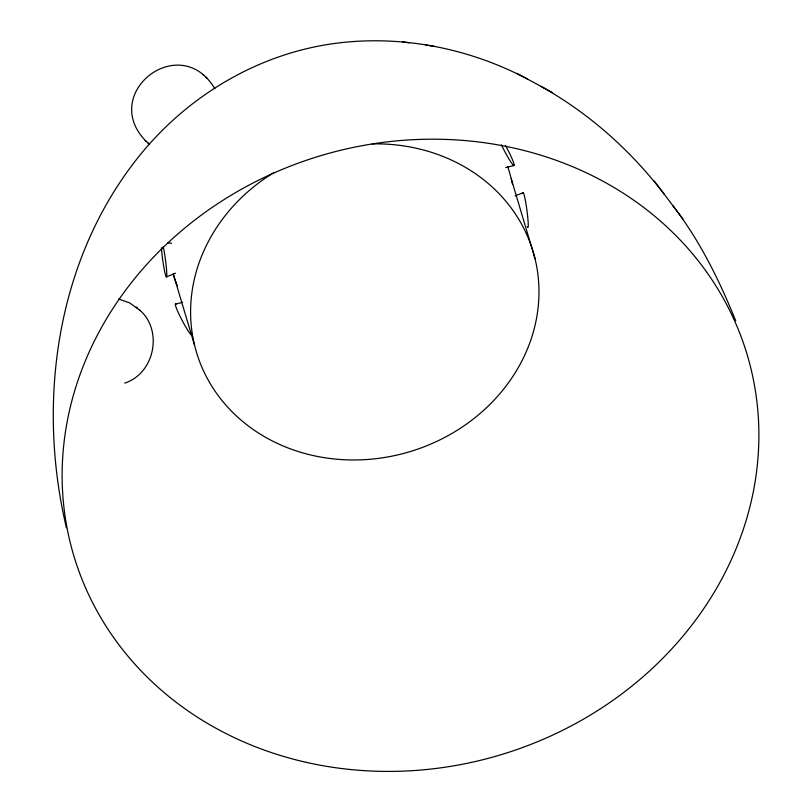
<?xml version="1.0" encoding="UTF-8"?>
<svg xmlns="http://www.w3.org/2000/svg" width="812" height="812" viewBox="0 0 812 812"><rect width="100%" height="100%" fill="white"/><g stroke="black" fill="none" stroke-linecap="round" stroke-linejoin="round"><path stroke-width="1.22" d="M124.743 383.102C154.828 373.408 163.445 329.733 139.085 309.524M166.318 276.912L175.595 273.218M515.112 195.915L523.232 192.677M505.714 167.566L514.199 165.486M175.351 304.104L182.619 302.328M527.546 79.079C466.595 46.802 395.15 33.576 326.871 44.619C252.268 56.81 184.253 99.074 137.573 158.117C56.058 260.885 36.763 402.305 66.401 527.83M167.932 242.849L171.636 243.255M402.559 41.869L409.278 42.803M425.843 45.066L433.852 46.182M118.532 298.958L129.727 302.937L140.405 310.681M540.772 86.285C588.761 112.98 630.762 150.443 664.074 194.007M516.797 73.293L552.495 92.609M214.845 88.721C180.122 29.922 98.252 93.766 146.464 141.623M145.145 140.466L149.317 144.1L148.068 143.003M202.695 74.369L203.944 75.465M205.558 76.856L206.877 78.013M136.233 307.037L137.482 308.134M673.087 205.954C699.822 240.667 719.361 280.323 735.713 320.811M654.269 181.025L683.237 219.392M173.372 274.283L194.565 345.252M511.195 178.579L534.996 258.571M372.272 143.886A175.686 156.401 -16.6 0 1 527.242 349.424A175.686 156.401 -16.6 0 1 253.212 429.497A175.686 156.401 -16.6 0 1 273.796 172.662M507.703 166.836A175.686 156.401 -16.6 0 1 512.534 184.456M177.31 285.722A175.686 156.401 -16.6 0 1 173.189 274.151M505.399 145.419A17.57 1.725 62.3 0 1 513.986 165.607A17.57 1.725 62.3 0 1 501.39 144.82M191.855 334.057A17.57 1.725 62.3 0 1 182.375 320.902A17.57 1.725 62.3 0 1 176.072 304.297M522.816 193.581A17.57 1.37 82.2 0 1 526.876 209.912A17.57 1.37 82.2 0 1 527.333 226.609M163.232 246.716A17.57 1.37 82.2 0 1 166.663 271.309A17.57 1.37 82.2 0 1 164.856 272.375A17.57 1.37 82.2 0 1 161.415 247.782M306.357 762.366A351.373 312.793 -16.6 0 0 750.491 366.811A351.373 312.793 -16.6 0 0 174.681 236.728A351.373 312.793 -16.6 0 0 306.357 762.366"/></g></svg>
